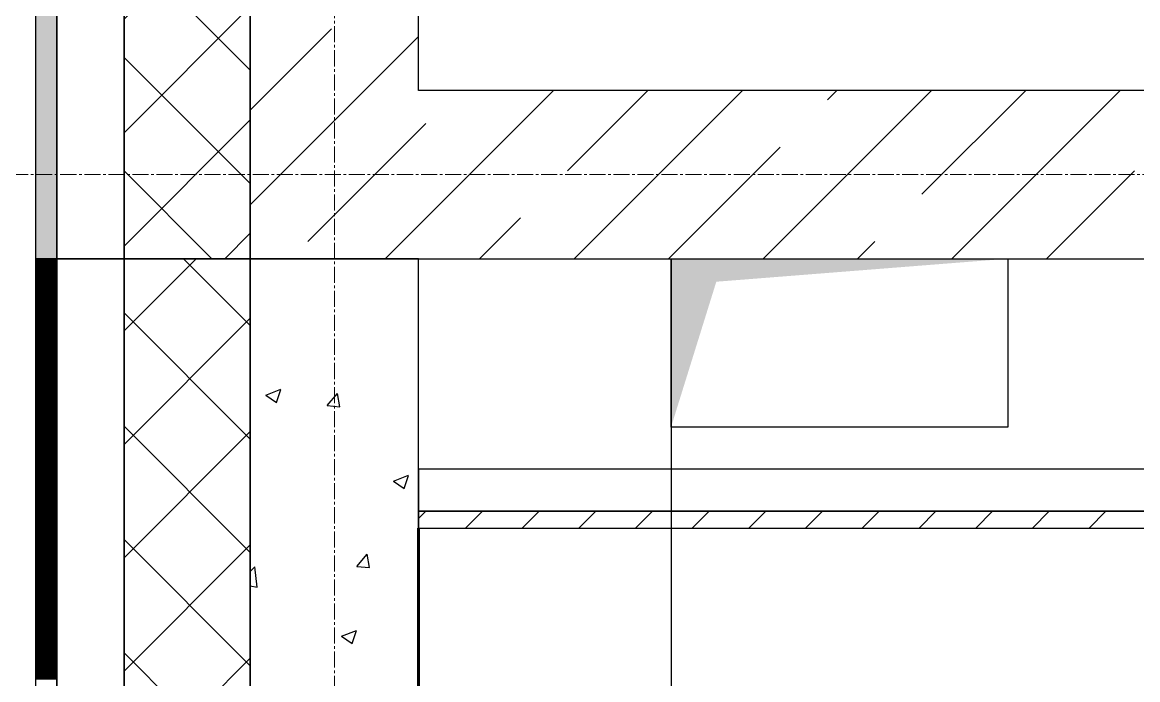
# Model space of a CAD drawing. Header units: millimetres. Extents: x 538266 to 1167394, y 114608 to 637157.
# Drawn here: x 1046063 to 1047388, y 587069 to 587850 of the extents above; entities that cross this region are included whole.
import ezdxf

# ---------------------------------------------------------------- set-up
doc = ezdxf.new("R2010")
doc.units = ezdxf.units.MM
doc.linetypes.add('CENTER2', pattern=[28.575, 19.05, -3.175, 3.175, -3.175])
doc.linetypes.add('DASHED', pattern=[19.05, 12.7, -6.35])
for name, color, linetype, lineweight in [('0) шт стен 3 эт', 150, 'Continuous', 60), ('АР_Стены ГКЛ', 1, 'Continuous', 15), ('АР_Стены ЖБ', 7, 'Continuous', 35), ('АР_Стены ПЕНОблок', 52, 'Continuous', 20), ('АР_Тонкая', 254, 'Continuous', 5), ('АР_Утеплитель', 31, 'Continuous', 0), ('АР_Штриховка', 8, 'Continuous', 0), ('ОВ_Отопление', 30, 'Continuous', 5)]:
    doc.layers.add(name, color=color, linetype=linetype, lineweight=lineweight)
doc.layers.add('АР_Делит', color=120, linetype='Continuous', lineweight=0, plot=False)
doc.layers.add('КР_Балки-0.5', color=60, linetype='Continuous', lineweight=50, plot=False)
doc.layers.add('РД_Оси_100', color=7, linetype='Continuous', lineweight=0, true_color=0x525252)
doc.layers.add('ФВ-5', color=7, linetype='Continuous')

# ---------------------------------------------------------------- blocks, each defined once
blk = doc.blocks.new('СОШ_2200_АР_ОСИ_М100_28.05.24')
at = {"layer": 'АР_Делит', "color": 251, "linetype": 'DASHED', "true_color": 0x636466}
blk.add_lwpolyline([(-355, 13145), (-355, 100855), (37145, 100855), (37145, 129155), (72745, 129155), (72745, 135155), (114955, 135155), (114955, -355)], dxfattribs=at)
at = {"layer": 'РД_Оси_100', "color": 251, "linetype": 'CENTER2', "true_color": 0x636466}
for p, q in [((0, -6155), (0, 139938.679)), ((-5954.958, 90900), (119910, 90900))]:
    blk.add_line(p, q, dxfattribs=at)
blk = doc.blocks.new('3_этаж1')
at = {"layer": 'АР_Стены ГКЛ', "linetype": 'Continuous', "lineweight": 25, "true_color": 0x000000}
h = blk.add_hatch(dxfattribs=at)
h.set_pattern_fill('ANSI31', color=18, scale=15, style=0)
h.set_pattern_definition([(45, (480135.397, 374055.493), (-33.6759605, 33.6759605), [])])
h.paths.add_polyline_path([(686353.6, 587248.7), (686333.6, 587268.7), (684483.6, 587268.7), (684483.6, 587248.7)], flags=0)
at = {"layer": 'АР_Штриховка', "linetype": 'Continuous', "lineweight": 25, "true_color": 0x000000}
h = blk.add_hatch(dxfattribs=at)
h.set_pattern_fill('_U', color=18, style=0, pattern_type=0)
h.set_pattern_definition([(2e-15, (480135.3971, 374055.4927), (-3e-16, 1), [])])
h.paths.add_polyline_path([(684028.6, 587568.7), (684053.6, 587568.7), (684053.6, 597598.7), (684028.6, 597623.7)], flags=0)
h = blk.add_hatch(dxfattribs=at)
h.set_pattern_fill('ANSI37', color=18, scale=30, style=0)
h.set_pattern_definition([(45, (480135.4, 374055.49), (-67.35192, 67.35192), []), (135, (480135.4, 374055.49), (-67.35192, -67.35192), [])])
h.paths.add_polyline_path([(684133.6, 587568.7), (684283.6, 587568.7), (684283.6, 597368.7), (684133.6, 597518.7)], flags=0)
at = {"color": 18, "linetype": 'Continuous', "lineweight": 25, "true_color": 0x000000}
for p, q in [((684783.6, 587368.7), (684783.6, 587568.7)), ((684783.6, 587568.7), (685183.6, 587568.7)), ((684783.6, 587368.7), (684783.6, 587568.7)), ((684783.6, 587568.7), (685183.6, 587568.7)), ((685183.6, 587568.7), (685183.6, 587368.7)), ((685183.6, 587568.7), (685183.6, 587368.7)), ((685183.6, 587368.7), (684783.6, 587368.7)), ((685183.6, 587368.7), (684783.6, 587368.7))]:
    blk.add_line(p, q, dxfattribs=at)
blk.add_solid([(684783.6, 587368.7), (684783.6, 587568.7), (684837.4, 587541.4), (685183.6, 587568.7)], dxfattribs=at)
blk.add_solid([(684783.6, 587368.7), (684783.6, 587568.7), (684837.4, 587541.4), (685183.6, 587568.7)], dxfattribs=at)
at = {"layer": 'АР_Стены ГКЛ', "color": 18, "linetype": 'Continuous', "lineweight": 25, "true_color": 0x000000}
for p, q in [((686283.6, 587318.7), (684483.6, 587318.7)), ((684483.6, 587318.7), (684483.6, 587268.7)), ((684483.6, 587268.7), (686333.6, 587268.7)), ((686333.6, 587268.7), (684483.6, 587268.7)), ((684483.6, 587268.7), (684483.6, 587248.7)), ((684483.6, 587248.7), (686353.6, 587248.7))]:
    blk.add_line(p, q, dxfattribs=at)
at = {"layer": 'АР_Стены ЖБ', "color": 18, "linetype": 'Continuous', "lineweight": 25, "true_color": 0x000000}
for p, q in [((684283.6, 597368.7), (684283.6, 587568.7)), ((684483.6, 587768.7), (684483.6, 597168.7)), ((688483.6, 587768.7), (684483.6, 587768.7)), ((684283.6, 587568.7), (688683.6, 587568.7))]:
    blk.add_line(p, q, dxfattribs=at)
at = {"layer": 'АР_Стены ПЕНОблок', "color": 18, "linetype": 'Continuous', "lineweight": 25, "true_color": 0x000000}
for p, q in [((684483.6, 587568.7), (684283.6, 587568.7)), ((684283.6, 587568.7), (684283.6, 511368.7)), ((684483.6, 511368.7), (684483.6, 587568.7))]:
    blk.add_line(p, q, dxfattribs=at)
at = {"layer": 'АР_Тонкая', "color": 18, "linetype": 'Continuous', "lineweight": 25, "true_color": 0x000000}
for p, q in [((684028.6, 597623.7), (684028.6, 587568.7)), ((684053.6, 597598.7), (684053.6, 587568.7)), ((684053.6, 587568.7), (684053.6, 597598.7)), ((684133.6, 587568.7), (684133.6, 597518.7)), ((684053.6, 587568.7), (684028.6, 587568.7)), ((684028.6, 587568.7), (684028.6, 511368.7)), ((684028.6, 587568.7), (684053.6, 587568.7)), ((684133.6, 587568.7), (684053.6, 587568.7)), ((684053.6, 587568.7), (684053.6, 511368.7)), ((684053.6, 511368.7), (684053.6, 587568.7)), ((684053.6, 587568.7), (684133.6, 587568.7)), ((684133.6, 511368.7), (684133.6, 587568.7))]:
    blk.add_line(p, q, dxfattribs=at)
at = {"layer": 'АР_Утеплитель', "color": 18, "linetype": 'Continuous', "lineweight": 25, "true_color": 0x000000}
for p, q in [((684133.6, 597518.7), (684133.6, 587568.7)), ((684283.6, 587568.7), (684283.6, 597368.7)), ((684283.6, 587568.7), (684133.6, 587568.7)), ((684133.6, 587568.7), (684133.6, 511368.7)), ((684133.6, 587568.7), (684283.6, 587568.7)), ((684283.6, 511368.7), (684283.6, 587568.7))]:
    blk.add_line(p, q, dxfattribs=at)
at = {"layer": 'АР_Штриховка', "color": 18, "linetype": 'Continuous', "lineweight": 25, "true_color": 0x000000}
for p, q in [((684283.6, 587745.2), (684380.1, 587841.7)), ((684283.6, 587632.9), (684483.6, 587832.9)), ((684443.9, 587568.7), (684643.9, 587768.7)), ((684660.7, 587673.3), (684756.1, 587768.7)), ((684668.4, 587568.7), (684868.4, 587768.7)), ((684892.9, 587568.7), (685092.9, 587768.7)), ((684969.4, 587757.5), (684980.6, 587768.7)), ((685081.7, 587645.3), (685205.2, 587768.7)), ((685117.4, 587568.7), (685317.4, 587768.7)), ((684352, 587589.1), (684492.4, 587729.5)), ((684780.6, 587568.7), (684913.3, 587701.4)), ((685229.7, 587568.7), (685334.2, 587673.3)), ((684556.1, 587568.7), (684604.6, 587617.2)), ((685005.2, 587568.7), (685025.6, 587589.1)), ((684028.6, 587568.5), (684053.6, 587568.5)), ((684028.6, 587567.5), (684053.6, 587567.5)), ((684028.6, 587566.5), (684053.6, 587566.5)), ((684028.6, 587565.5), (684053.6, 587565.5)), ((684028.6, 587564.5), (684053.6, 587564.5)), ((684028.6, 587563.5), (684053.6, 587563.5)), ((684028.6, 587562.5), (684053.6, 587562.5)), ((684028.6, 587561.5), (684053.6, 587561.5)), ((684028.6, 587560.5), (684053.6, 587560.5)), ((684028.6, 587559.5), (684053.6, 587559.5)), ((684028.6, 587558.5), (684053.6, 587558.5)), ((684028.6, 587557.5), (684053.6, 587557.5)), ((684028.6, 587556.5), (684053.6, 587556.5)), ((684133.6, 587482.9), (684219.4, 587568.7)), ((684283.6, 587489.2), (684204.1, 587568.7)), ((684028.6, 587555.5), (684053.6, 587555.5)), ((684028.6, 587554.5), (684053.6, 587554.5)), ((684028.6, 587553.5), (684053.6, 587553.5)), ((684028.6, 587552.5), (684053.6, 587552.5)), ((684028.6, 587551.5), (684053.6, 587551.5)), ((684028.6, 587550.5), (684053.6, 587550.5)), ((684028.6, 587549.5), (684053.6, 587549.5)), ((684028.6, 587548.5), (684053.6, 587548.5)), ((684028.6, 587547.5), (684053.6, 587547.5)), ((684028.6, 587546.5), (684053.6, 587546.5)), ((684028.6, 587545.5), (684053.6, 587545.5)), ((684028.6, 587544.5), (684053.6, 587544.5)), ((684028.6, 587543.5), (684053.6, 587543.5)), ((684028.6, 587542.5), (684053.6, 587542.5)), ((684028.6, 587541.5), (684053.6, 587541.5)), ((684028.6, 587540.5), (684053.6, 587540.5)), ((684028.6, 587539.5), (684053.6, 587539.5)), ((684028.6, 587538.5), (684053.6, 587538.5)), ((684028.6, 587537.5), (684053.6, 587537.5)), ((684028.6, 587536.5), (684053.6, 587536.5)), ((684028.6, 587535.5), (684053.6, 587535.5)), ((684028.6, 587534.5), (684053.6, 587534.5)), ((684028.6, 587533.5), (684053.6, 587533.5)), ((684028.6, 587532.5), (684053.6, 587532.5)), ((684028.6, 587531.5), (684053.6, 587531.5)), ((684028.6, 587530.5), (684053.6, 587530.5)), ((684028.6, 587529.5), (684053.6, 587529.5)), ((684028.6, 587528.5), (684053.6, 587528.5)), ((684028.6, 587527.5), (684053.6, 587527.5)), ((684028.6, 587526.5), (684053.6, 587526.5)), ((684028.6, 587525.5), (684053.6, 587525.5)), ((684028.6, 587524.5), (684053.6, 587524.5)), ((684028.6, 587523.5), (684053.6, 587523.5)), ((684028.6, 587522.5), (684053.6, 587522.5)), ((684028.6, 587521.5), (684053.6, 587521.5)), ((684028.6, 587520.5), (684053.6, 587520.5)), ((684028.6, 587519.5), (684053.6, 587519.5)), ((684028.6, 587518.5), (684053.6, 587518.5)), ((684028.6, 587517.5), (684053.6, 587517.5)), ((684028.6, 587516.5), (684053.6, 587516.5)), ((684028.6, 587515.5), (684053.6, 587515.5)), ((684028.6, 587514.5), (684053.6, 587514.5)), ((684028.6, 587513.5), (684053.6, 587513.5)), ((684028.6, 587512.5), (684053.6, 587512.5)), ((684028.6, 587511.5), (684053.6, 587511.5)), ((684028.6, 587510.5), (684053.6, 587510.5)), ((684028.6, 587509.5), (684053.6, 587509.5)), ((684028.6, 587508.5), (684053.6, 587508.5)), ((684028.6, 587507.5), (684053.6, 587507.5)), ((684028.6, 587506.5), (684053.6, 587506.5)), ((684028.6, 587505.5), (684053.6, 587505.5)), ((684028.6, 587504.5), (684053.6, 587504.5)), ((684028.6, 587503.5), (684053.6, 587503.5)), ((684283.6, 587354.5), (684133.6, 587504.5)), ((684028.6, 587502.5), (684053.6, 587502.5)), ((684028.6, 587501.5), (684053.6, 587501.5)), ((684028.6, 587500.5), (684053.6, 587500.5)), ((684028.6, 587499.5), (684053.6, 587499.5)), ((684028.6, 587498.5), (684053.6, 587498.5)), ((684028.6, 587497.5), (684053.6, 587497.5)), ((684028.6, 587496.5), (684053.6, 587496.5)), ((684028.6, 587495.5), (684053.6, 587495.5)), ((684028.6, 587494.5), (684053.6, 587494.5)), ((684028.6, 587493.5), (684053.6, 587493.5)), ((684028.6, 587492.5), (684053.6, 587492.5)), ((684028.6, 587491.5), (684053.6, 587491.5)), ((684028.6, 587490.5), (684053.6, 587490.5)), ((684133.6, 587348.2), (684283.6, 587498.2)), ((684028.6, 587489.5), (684053.6, 587489.5)), ((684028.6, 587488.5), (684053.6, 587488.5)), ((684028.6, 587487.5), (684053.6, 587487.5)), ((684028.6, 587486.5), (684053.6, 587486.5)), ((684028.6, 587485.5), (684053.6, 587485.5)), ((684028.6, 587484.5), (684053.6, 587484.5)), ((684028.6, 587483.5), (684053.6, 587483.5)), ((684028.6, 587482.5), (684053.6, 587482.5)), ((684028.6, 587481.5), (684053.6, 587481.5)), ((684028.6, 587480.5), (684053.6, 587480.5)), ((684028.6, 587479.5), (684053.6, 587479.5)), ((684028.6, 587478.5), (684053.6, 587478.5)), ((684028.6, 587477.5), (684053.6, 587477.5)), ((684028.6, 587476.5), (684053.6, 587476.5)), ((684028.6, 587475.5), (684053.6, 587475.5)), ((684028.6, 587474.5), (684053.6, 587474.5)), ((684028.6, 587473.5), (684053.6, 587473.5)), ((684028.6, 587472.5), (684053.6, 587472.5)), ((684028.6, 587471.5), (684053.6, 587471.5)), ((684028.6, 587470.5), (684053.6, 587470.5)), ((684028.6, 587469.5), (684053.6, 587469.5)), ((684028.6, 587468.5), (684053.6, 587468.5)), ((684028.6, 587467.5), (684053.6, 587467.5)), ((684028.6, 587466.5), (684053.6, 587466.5)), ((684028.6, 587465.5), (684053.6, 587465.5)), ((684028.6, 587464.5), (684053.6, 587464.5)), ((684028.6, 587463.5), (684053.6, 587463.5)), ((684028.6, 587462.5), (684053.6, 587462.5)), ((684028.6, 587461.5), (684053.6, 587461.5)), ((684028.6, 587460.5), (684053.6, 587460.5)), ((684028.6, 587459.5), (684053.6, 587459.5)), ((684028.6, 587458.5), (684053.6, 587458.5)), ((684028.6, 587457.5), (684053.6, 587457.5)), ((684028.6, 587456.5), (684053.6, 587456.5)), ((684028.6, 587455.5), (684053.6, 587455.5)), ((684028.6, 587454.5), (684053.6, 587454.5)), ((684028.6, 587453.5), (684053.6, 587453.5)), ((684028.6, 587452.5), (684053.6, 587452.5)), ((684028.6, 587451.5), (684053.6, 587451.5)), ((684028.6, 587450.5), (684053.6, 587450.5)), ((684028.6, 587449.5), (684053.6, 587449.5)), ((684028.6, 587448.5), (684053.6, 587448.5)), ((684028.6, 587447.5), (684053.6, 587447.5)), ((684028.6, 587446.5), (684053.6, 587446.5)), ((684028.6, 587445.5), (684053.6, 587445.5)), ((684028.6, 587444.5), (684053.6, 587444.5)), ((684028.6, 587443.5), (684053.6, 587443.5)), ((684028.6, 587442.5), (684053.6, 587442.5)), ((684028.6, 587441.5), (684053.6, 587441.5)), ((684028.6, 587440.5), (684053.6, 587440.5)), ((684028.6, 587439.5), (684053.6, 587439.5)), ((684028.6, 587438.5), (684053.6, 587438.5)), ((684028.6, 587437.5), (684053.6, 587437.5)), ((684028.6, 587436.5), (684053.6, 587436.5)), ((684028.6, 587435.5), (684053.6, 587435.5)), ((684028.6, 587434.5), (684053.6, 587434.5)), ((684028.6, 587433.5), (684053.6, 587433.5)), ((684028.6, 587432.5), (684053.6, 587432.5)), ((684028.6, 587431.5), (684053.6, 587431.5)), ((684028.6, 587430.5), (684053.6, 587430.5)), ((684028.6, 587429.5), (684053.6, 587429.5)), ((684028.6, 587428.5), (684053.6, 587428.5)), ((684028.6, 587427.5), (684053.6, 587427.5)), ((684028.6, 587426.5), (684053.6, 587426.5)), ((684028.6, 587425.5), (684053.6, 587425.5)), ((684028.6, 587424.5), (684053.6, 587424.5)), ((684028.6, 587423.5), (684053.6, 587423.5)), ((684028.6, 587422.5), (684053.6, 587422.5)), ((684028.6, 587421.5), (684053.6, 587421.5)), ((684028.6, 587420.5), (684053.6, 587420.5)), ((684028.6, 587419.5), (684053.6, 587419.5)), ((684028.6, 587418.5), (684053.6, 587418.5)), ((684028.6, 587417.5), (684053.6, 587417.5)), ((684028.6, 587416.5), (684053.6, 587416.5)), ((684028.6, 587415.5), (684053.6, 587415.5)), ((684028.6, 587414.5), (684053.6, 587414.5)), ((684028.6, 587413.5), (684053.6, 587413.5)), ((684028.6, 587412.5), (684053.6, 587412.5)), ((684028.6, 587411.5), (684053.6, 587411.5)), ((684302.3, 587406.8), (684320.1, 587413.7)), ((684314.9, 587398.1), (684320, 587413.4)), ((684028.6, 587410.5), (684053.6, 587410.5)), ((684028.6, 587409.5), (684053.6, 587409.5)), ((684028.6, 587408.5), (684053.6, 587408.5)), ((684028.6, 587407.5), (684053.6, 587407.5)), ((684028.6, 587406.5), (684053.6, 587406.5)), ((684028.6, 587405.5), (684053.6, 587405.5)), ((684028.6, 587404.5), (684053.6, 587404.5)), ((684028.6, 587403.5), (684053.6, 587403.5)), ((684028.6, 587402.5), (684053.6, 587402.5)), ((684028.6, 587401.5), (684053.6, 587401.5)), ((684028.6, 587400.5), (684053.6, 587400.5)), ((684028.6, 587399.5), (684053.6, 587399.5)), ((684028.6, 587398.5), (684053.6, 587398.5)), ((684028.6, 587397.5), (684053.6, 587397.5)), ((684302.2, 587406.6), (684314.8, 587398.1)), ((684375, 587394.2), (684387.2, 587408.8)), ((684390.1, 587392.8), (684387.1, 587408.8)), ((684028.6, 587396.5), (684053.6, 587396.5)), ((684028.6, 587395.5), (684053.6, 587395.5)), ((684028.6, 587394.5), (684053.6, 587394.5)), ((684028.6, 587393.5), (684053.6, 587393.5)), ((684028.6, 587392.5), (684053.6, 587392.5)), ((684028.6, 587391.5), (684053.6, 587391.5)), ((684028.6, 587390.5), (684053.6, 587390.5)), ((684028.6, 587389.5), (684053.6, 587389.5)), ((684028.6, 587388.5), (684053.6, 587388.5)), ((684028.6, 587387.5), (684053.6, 587387.5)), ((684028.6, 587386.5), (684053.6, 587386.5)), ((684028.6, 587385.5), (684053.6, 587385.5)), ((684028.6, 587384.5), (684053.6, 587384.5)), ((684375, 587394.2), (684390.1, 587392.9)), ((684028.6, 587383.5), (684053.6, 587383.5)), ((684028.6, 587382.5), (684053.6, 587382.5)), ((684028.6, 587381.5), (684053.6, 587381.5)), ((684028.6, 587380.5), (684053.6, 587380.5)), ((684028.6, 587379.5), (684053.6, 587379.5)), ((684028.6, 587378.5), (684053.6, 587378.5)), ((684028.6, 587377.5), (684053.6, 587377.5)), ((684028.6, 587376.5), (684053.6, 587376.5)), ((684028.6, 587375.5), (684053.6, 587375.5)), ((684028.6, 587374.5), (684053.6, 587374.5)), ((684028.6, 587373.5), (684053.6, 587373.5)), ((684028.6, 587372.5), (684053.6, 587372.5)), ((684028.6, 587371.5), (684053.6, 587371.5)), ((684028.6, 587370.5), (684053.6, 587370.5)), ((684028.6, 587369.5), (684053.6, 587369.5)), ((684028.6, 587368.5), (684053.6, 587368.5)), ((684028.6, 587367.5), (684053.6, 587367.5)), ((684028.6, 587366.5), (684053.6, 587366.5)), ((684028.6, 587365.5), (684053.6, 587365.5)), ((684028.6, 587364.5), (684053.6, 587364.5)), ((684028.6, 587363.5), (684053.6, 587363.5)), ((684028.6, 587362.5), (684053.6, 587362.5)), ((684028.6, 587361.5), (684053.6, 587361.5)), ((684028.6, 587360.5), (684053.6, 587360.5)), ((684028.6, 587359.5), (684053.6, 587359.5)), ((684028.6, 587358.5), (684053.6, 587358.5)), ((684283.6, 587219.8), (684133.6, 587369.8)), ((684133.6, 587213.5), (684283.6, 587363.5)), ((684028.6, 587357.5), (684053.6, 587357.5)), ((684028.6, 587356.5), (684053.6, 587356.5)), ((684028.6, 587355.5), (684053.6, 587355.5)), ((684028.6, 587354.5), (684053.6, 587354.5)), ((684028.6, 587353.5), (684053.6, 587353.5)), ((684028.6, 587352.5), (684053.6, 587352.5)), ((684028.6, 587351.5), (684053.6, 587351.5)), ((684028.6, 587350.5), (684053.6, 587350.5)), ((684028.6, 587349.5), (684053.6, 587349.5)), ((684028.6, 587348.5), (684053.6, 587348.5)), ((684028.6, 587347.5), (684053.6, 587347.5)), ((684028.6, 587346.5), (684053.6, 587346.5)), ((684028.6, 587345.5), (684053.6, 587345.5)), ((684028.6, 587344.5), (684053.6, 587344.5)), ((684028.6, 587343.5), (684053.6, 587343.5)), ((684028.6, 587342.5), (684053.6, 587342.5)), ((684028.6, 587341.5), (684053.6, 587341.5)), ((684028.6, 587340.5), (684053.6, 587340.5)), ((684028.6, 587339.5), (684053.6, 587339.5)), ((684028.6, 587338.5), (684053.6, 587338.5)), ((684028.6, 587337.5), (684053.6, 587337.5)), ((684028.6, 587336.5), (684053.6, 587336.5)), ((684028.6, 587335.5), (684053.6, 587335.5)), ((684028.6, 587334.5), (684053.6, 587334.5)), ((684028.6, 587333.5), (684053.6, 587333.5)), ((684028.6, 587332.5), (684053.6, 587332.5)), ((684028.6, 587331.5), (684053.6, 587331.5)), ((684028.6, 587330.5), (684053.6, 587330.5)), ((684028.6, 587329.5), (684053.6, 587329.5)), ((684028.6, 587328.5), (684053.6, 587328.5)), ((684028.6, 587327.5), (684053.6, 587327.5)), ((684028.6, 587326.5), (684053.6, 587326.5)), ((684028.6, 587325.5), (684053.6, 587325.5)), ((684028.6, 587324.5), (684053.6, 587324.5)), ((684028.6, 587323.5), (684053.6, 587323.5)), ((684028.6, 587322.5), (684053.6, 587322.5)), ((684028.6, 587321.5), (684053.6, 587321.5)), ((684028.6, 587320.5), (684053.6, 587320.5)), ((684028.6, 587319.5), (684053.6, 587319.5)), ((684028.6, 587318.5), (684053.6, 587318.5)), ((684028.6, 587317.5), (684053.6, 587317.5)), ((684028.6, 587316.5), (684053.6, 587316.5)), ((684028.6, 587315.5), (684053.6, 587315.5)), ((684028.6, 587314.5), (684053.6, 587314.5)), ((684028.6, 587313.5), (684053.6, 587313.5)), ((684028.6, 587312.5), (684053.6, 587312.5)), ((684028.6, 587311.5), (684053.6, 587311.5)), ((684028.6, 587310.5), (684053.6, 587310.5)), ((684028.6, 587309.5), (684053.6, 587309.5)), ((684028.6, 587308.5), (684053.6, 587308.5)), ((684028.6, 587307.5), (684053.6, 587307.5)), ((684028.6, 587306.5), (684053.6, 587306.5)), ((684028.6, 587305.5), (684053.6, 587305.5)), ((684453.9, 587304.6), (684471.7, 587311.4)), ((684466.5, 587295.8), (684471.6, 587311.2)), ((684028.6, 587304.5), (684053.6, 587304.5)), ((684028.6, 587303.5), (684053.6, 587303.5)), ((684028.6, 587302.5), (684053.6, 587302.5)), ((684028.6, 587301.5), (684053.6, 587301.5)), ((684028.6, 587300.5), (684053.6, 587300.5)), ((684028.6, 587299.5), (684053.6, 587299.5)), ((684028.6, 587298.5), (684053.6, 587298.5)), ((684028.6, 587297.5), (684053.6, 587297.5)), ((684028.6, 587296.5), (684053.6, 587296.5)), ((684028.6, 587295.5), (684053.6, 587295.5)), ((684028.6, 587294.5), (684053.6, 587294.5)), ((684028.6, 587293.5), (684053.6, 587293.5)), ((684028.6, 587292.5), (684053.6, 587292.5)), ((684028.6, 587291.5), (684053.6, 587291.5)), ((684453.8, 587304.3), (684466.5, 587295.8)), ((684028.6, 587290.5), (684053.6, 587290.5)), ((684028.6, 587289.5), (684053.6, 587289.5)), ((684028.6, 587288.5), (684053.6, 587288.5)), ((684028.6, 587287.5), (684053.6, 587287.5)), ((684028.6, 587286.5), (684053.6, 587286.5)), ((684028.6, 587285.5), (684053.6, 587285.5)), ((684028.6, 587284.5), (684053.6, 587284.5)), ((684028.6, 587283.5), (684053.6, 587283.5)), ((684028.6, 587282.5), (684053.6, 587282.5)), ((684028.6, 587281.5), (684053.6, 587281.5)), ((684028.6, 587280.5), (684053.6, 587280.5)), ((684028.6, 587279.5), (684053.6, 587279.5)), ((684028.6, 587278.5), (684053.6, 587278.5)), ((684028.6, 587277.5), (684053.6, 587277.5)), ((684028.6, 587276.5), (684053.6, 587276.5)), ((684028.6, 587275.5), (684053.6, 587275.5)), ((684028.6, 587274.5), (684053.6, 587274.5)), ((684028.6, 587273.5), (684053.6, 587273.5)), ((684028.6, 587272.5), (684053.6, 587272.5)), ((684028.6, 587271.5), (684053.6, 587271.5)), ((684028.6, 587270.5), (684053.6, 587270.5)), ((684028.6, 587269.5), (684053.6, 587269.5)), ((684028.6, 587268.5), (684053.6, 587268.5)), ((684028.6, 587267.5), (684053.6, 587267.5)), ((684028.6, 587266.5), (684053.6, 587266.5)), ((684028.6, 587265.5), (684053.6, 587265.5)), ((684028.6, 587264.5), (684053.6, 587264.5)), ((684028.6, 587263.5), (684053.6, 587263.5)), ((684028.6, 587262.5), (684053.6, 587262.5)), ((684028.6, 587261.5), (684053.6, 587261.5)), ((684028.6, 587260.5), (684053.6, 587260.5)), ((684028.6, 587259.5), (684053.6, 587259.5)), ((684028.6, 587258.5), (684053.6, 587258.5)), ((684028.6, 587257.5), (684053.6, 587257.5)), ((684028.6, 587256.5), (684053.6, 587256.5)), ((684028.6, 587255.5), (684053.6, 587255.5)), ((684028.6, 587254.5), (684053.6, 587254.5)), ((684028.6, 587253.5), (684053.6, 587253.5)), ((684028.6, 587252.5), (684053.6, 587252.5)), ((684028.6, 587251.5), (684053.6, 587251.5)), ((684028.6, 587250.5), (684053.6, 587250.5)), ((684028.6, 587249.5), (684053.6, 587249.5)), ((684028.6, 587248.5), (684053.6, 587248.5)), ((684028.6, 587247.5), (684053.6, 587247.5)), ((684028.6, 587246.5), (684053.6, 587246.5)), ((684028.6, 587245.5), (684053.6, 587245.5)), ((684028.6, 587244.5), (684053.6, 587244.5)), ((684028.6, 587243.5), (684053.6, 587243.5)), ((684028.6, 587242.5), (684053.6, 587242.5)), ((684028.6, 587241.5), (684053.6, 587241.5)), ((684028.6, 587240.5), (684053.6, 587240.5)), ((684028.6, 587239.5), (684053.6, 587239.5)), ((684028.6, 587238.5), (684053.6, 587238.5)), ((684028.6, 587237.5), (684053.6, 587237.5)), ((684028.6, 587236.5), (684053.6, 587236.5)), ((684028.6, 587235.5), (684053.6, 587235.5)), ((684028.6, 587234.5), (684053.6, 587234.5)), ((684028.6, 587233.5), (684053.6, 587233.5)), ((684028.6, 587232.5), (684053.6, 587232.5)), ((684028.6, 587231.5), (684053.6, 587231.5)), ((684028.6, 587230.5), (684053.6, 587230.5)), ((684028.6, 587229.5), (684053.6, 587229.5)), ((684028.6, 587228.5), (684053.6, 587228.5)), ((684028.6, 587227.5), (684053.6, 587227.5)), ((684028.6, 587226.5), (684053.6, 587226.5)), ((684028.6, 587225.5), (684053.6, 587225.5)), ((684283.6, 587085.1), (684133.6, 587235.1)), ((684133.6, 587078.8), (684283.6, 587228.8)), ((684028.6, 587224.5), (684053.6, 587224.5)), ((684028.6, 587223.5), (684053.6, 587223.5)), ((684028.6, 587222.5), (684053.6, 587222.5)), ((684028.6, 587221.5), (684053.6, 587221.5)), ((684028.6, 587220.5), (684053.6, 587220.5)), ((684028.6, 587219.5), (684053.6, 587219.5)), ((684028.6, 587218.5), (684053.6, 587218.5)), ((684028.6, 587217.5), (684053.6, 587217.5)), ((684028.6, 587216.5), (684053.6, 587216.5)), ((684028.6, 587215.5), (684053.6, 587215.5)), ((684028.6, 587214.5), (684053.6, 587214.5)), ((684028.6, 587213.5), (684053.6, 587213.5)), ((684028.6, 587212.5), (684053.6, 587212.5)), ((684410.2, 587203.1), (684422.4, 587217.7)), ((684425.3, 587201.8), (684422.4, 587217.7)), ((684028.6, 587211.5), (684053.6, 587211.5)), ((684028.6, 587210.5), (684053.6, 587210.5)), ((684028.6, 587209.5), (684053.6, 587209.5)), ((684028.6, 587208.5), (684053.6, 587208.5)), ((684028.6, 587207.5), (684053.6, 587207.5)), ((684028.6, 587206.5), (684053.6, 587206.5)), ((684028.6, 587205.5), (684053.6, 587205.5)), ((684028.6, 587204.5), (684053.6, 587204.5)), ((684028.6, 587203.5), (684053.6, 587203.5)), ((684028.6, 587202.5), (684053.6, 587202.5)), ((684028.6, 587201.5), (684053.6, 587201.5)), ((684028.6, 587200.5), (684053.6, 587200.5)), ((684028.6, 587199.5), (684053.6, 587199.5)), ((684283.6, 587197.1), (684289.1, 587202.8)), ((684291.9, 587178.7), (684289.1, 587202.8)), ((684410.2, 587203.1), (684425.4, 587201.8)), ((684028.6, 587198.5), (684053.6, 587198.5)), ((684028.6, 587197.5), (684053.6, 587197.5)), ((684028.6, 587196.5), (684053.6, 587196.5)), ((684028.6, 587195.5), (684053.6, 587195.5)), ((684028.6, 587194.5), (684053.6, 587194.5)), ((684028.6, 587193.5), (684053.6, 587193.5)), ((684028.6, 587192.5), (684053.6, 587192.5)), ((684028.6, 587191.5), (684053.6, 587191.5)), ((684028.6, 587190.5), (684053.6, 587190.5)), ((684028.6, 587189.5), (684053.6, 587189.5)), ((684028.6, 587188.5), (684053.6, 587188.5)), ((684028.6, 587187.5), (684053.6, 587187.5)), ((684028.6, 587186.5), (684053.6, 587186.5)), ((684028.6, 587185.5), (684053.6, 587185.5)), ((684028.6, 587184.5), (684053.6, 587184.5)), ((684028.6, 587183.5), (684053.6, 587183.5)), ((684028.6, 587182.5), (684053.6, 587182.5)), ((684028.6, 587181.5), (684053.6, 587181.5)), ((684028.6, 587180.5), (684053.6, 587180.5)), ((684028.6, 587179.5), (684053.6, 587179.5)), ((684028.6, 587178.5), (684053.6, 587178.5)), ((684028.6, 587177.5), (684053.6, 587177.5)), ((684028.6, 587176.5), (684053.6, 587176.5)), ((684028.6, 587175.5), (684053.6, 587175.5)), ((684028.6, 587174.5), (684053.6, 587174.5)), ((684028.6, 587173.5), (684053.6, 587173.5)), ((684028.6, 587172.5), (684053.6, 587172.5)), ((684283.6, 587180), (684291.9, 587178.7)), ((684028.6, 587171.5), (684053.6, 587171.5)), ((684028.6, 587170.5), (684053.6, 587170.5)), ((684028.6, 587169.5), (684053.6, 587169.5)), ((684028.6, 587168.5), (684053.6, 587168.5)), ((684028.6, 587167.5), (684053.6, 587167.5)), ((684028.6, 587166.5), (684053.6, 587166.5)), ((684028.6, 587165.5), (684053.6, 587165.5)), ((684028.6, 587164.5), (684053.6, 587164.5)), ((684028.6, 587163.5), (684053.6, 587163.5)), ((684028.6, 587162.5), (684053.6, 587162.5)), ((684028.6, 587161.5), (684053.6, 587161.5)), ((684028.6, 587160.5), (684053.6, 587160.5)), ((684028.6, 587159.5), (684053.6, 587159.5)), ((684028.6, 587158.5), (684053.6, 587158.5)), ((684028.6, 587157.5), (684053.6, 587157.5)), ((684028.6, 587156.5), (684053.6, 587156.5)), ((684028.6, 587155.5), (684053.6, 587155.5)), ((684028.6, 587154.5), (684053.6, 587154.5)), ((684028.6, 587153.5), (684053.6, 587153.5)), ((684028.6, 587152.5), (684053.6, 587152.5)), ((684028.6, 587151.5), (684053.6, 587151.5)), ((684028.6, 587150.5), (684053.6, 587150.5)), ((684028.6, 587149.5), (684053.6, 587149.5)), ((684028.6, 587148.5), (684053.6, 587148.5)), ((684028.6, 587147.5), (684053.6, 587147.5)), ((684028.6, 587146.5), (684053.6, 587146.5)), ((684028.6, 587145.5), (684053.6, 587145.5)), ((684028.6, 587144.5), (684053.6, 587144.5)), ((684028.6, 587143.5), (684053.6, 587143.5)), ((684028.6, 587142.5), (684053.6, 587142.5)), ((684028.6, 587141.5), (684053.6, 587141.5)), ((684028.6, 587140.5), (684053.6, 587140.5)), ((684028.6, 587139.5), (684053.6, 587139.5)), ((684028.6, 587138.5), (684053.6, 587138.5)), ((684028.6, 587137.5), (684053.6, 587137.5)), ((684028.6, 587136.5), (684053.6, 587136.5)), ((684028.6, 587135.5), (684053.6, 587135.5)), ((684028.6, 587134.5), (684053.6, 587134.5)), ((684028.6, 587133.5), (684053.6, 587133.5)), ((684028.6, 587132.5), (684053.6, 587132.5)), ((684028.6, 587131.5), (684053.6, 587131.5)), ((684028.6, 587130.5), (684053.6, 587130.5)), ((684028.6, 587129.5), (684053.6, 587129.5)), ((684028.6, 587128.5), (684053.6, 587128.5)), ((684028.6, 587127.5), (684053.6, 587127.5)), ((684028.6, 587126.5), (684053.6, 587126.5)), ((684028.6, 587125.5), (684053.6, 587125.5)), ((684028.6, 587124.5), (684053.6, 587124.5)), ((684028.6, 587123.5), (684053.6, 587123.5)), ((684028.6, 587122.5), (684053.6, 587122.5)), ((684028.6, 587121.5), (684053.6, 587121.5)), ((684028.6, 587120.5), (684053.6, 587120.5)), ((684028.6, 587119.5), (684053.6, 587119.5)), ((684392, 587120.2), (684404.7, 587111.6)), ((684392.1, 587120.4), (684409.9, 587127.2)), ((684404.7, 587111.6), (684409.8, 587127)), ((684028.6, 587118.5), (684053.6, 587118.5)), ((684028.6, 587117.5), (684053.6, 587117.5)), ((684028.6, 587116.5), (684053.6, 587116.5)), ((684028.6, 587115.5), (684053.6, 587115.5)), ((684028.6, 587114.5), (684053.6, 587114.5)), ((684028.6, 587113.5), (684053.6, 587113.5)), ((684028.6, 587112.5), (684053.6, 587112.5)), ((684028.6, 587111.5), (684053.6, 587111.5)), ((684028.6, 587110.5), (684053.6, 587110.5)), ((684028.6, 587109.5), (684053.6, 587109.5)), ((684028.6, 587108.5), (684053.6, 587108.5)), ((684028.6, 587107.5), (684053.6, 587107.5)), ((684028.6, 587106.5), (684053.6, 587106.5)), ((684028.6, 587105.5), (684053.6, 587105.5)), ((684028.6, 587104.5), (684053.6, 587104.5)), ((684028.6, 587103.5), (684053.6, 587103.5)), ((684028.6, 587102.5), (684053.6, 587102.5)), ((684028.6, 587101.5), (684053.6, 587101.5)), ((684028.6, 587100.5), (684053.6, 587100.5)), ((684028.6, 587099.5), (684053.6, 587099.5)), ((684028.6, 587098.5), (684053.6, 587098.5)), ((684028.6, 587097.5), (684053.6, 587097.5)), ((684028.6, 587096.5), (684053.6, 587096.5)), ((684028.6, 587095.5), (684053.6, 587095.5)), ((684028.6, 587094.5), (684053.6, 587094.5)), ((684028.6, 587093.5), (684053.6, 587093.5)), ((684283.6, 586950.4), (684133.6, 587100.4)), ((684133.6, 586944.1), (684283.6, 587094.1)), ((684028.6, 587092.5), (684053.6, 587092.5)), ((684028.6, 587091.5), (684053.6, 587091.5)), ((684028.6, 587090.5), (684053.6, 587090.5)), ((684028.6, 587089.5), (684053.6, 587089.5)), ((684028.6, 587088.5), (684053.6, 587088.5)), ((684028.6, 587087.5), (684053.6, 587087.5)), ((684028.6, 587086.5), (684053.6, 587086.5)), ((684028.6, 587085.5), (684053.6, 587085.5)), ((684028.6, 587084.5), (684053.6, 587084.5)), ((684028.6, 587083.5), (684053.6, 587083.5)), ((684028.6, 587082.5), (684053.6, 587082.5)), ((684028.6, 587081.5), (684053.6, 587081.5)), ((684028.6, 587080.5), (684053.6, 587080.5)), ((684028.6, 587079.5), (684053.6, 587079.5)), ((684028.6, 587078.5), (684053.6, 587078.5)), ((684028.6, 587077.5), (684053.6, 587077.5)), ((684028.6, 587076.5), (684053.6, 587076.5)), ((684028.6, 587075.5), (684053.6, 587075.5)), ((684028.6, 587074.5), (684053.6, 587074.5)), ((684028.6, 587073.5), (684053.6, 587073.5)), ((684028.6, 587072.5), (684053.6, 587072.5)), ((684028.6, 587071.5), (684053.6, 587071.5)), ((684028.6, 587070.5), (684053.6, 587070.5)), ((684028.6, 587069.5), (684053.6, 587069.5))]:
    blk.add_line(p, q, dxfattribs=at)
at = {"layer": 'КР_Балки-0.5', "color": 18, "lineweight": 25, "ltscale": 200, "true_color": 0x000000}
for p, q in [((684283.6, 561068.7), (684283.6, 587568.7)), ((684283.6, 587568.7), (684783.6, 587568.7)), ((684783.6, 587568.7), (684783.6, 561068.7))]:
    blk.add_line(p, q, dxfattribs=at)
at = {"layer": 'ОВ_Отопление', "color": 18, "lineweight": 25, "true_color": 0x000000}
for p, q in [((684483.6, 587568.7), (686283.6, 587568.7)), ((684483.6, 587318.7), (684483.6, 587568.7)), ((686283.6, 587318.7), (684483.6, 587318.7))]:
    blk.add_line(p, q, dxfattribs=at)

msp = doc.modelspace()

# ---------------------------------------------------------------- hatches: boundary and pattern name
at = {"layer": 'ФВ-5'}
h = msp.add_hatch(dxfattribs=at)
h.set_pattern_fill('ANSI31', color=3, scale=300)
h.paths.add_polyline_path([(1091868.7, 587368.7), (1091833.6, 587368.7), (1091833.6, 587418.7), (1090314.2, 587418.7), (1090314.2, 587418.7), (1090313.6, 587418.7), (1086283.6, 587418.7), (1085783.6, 587418.7), (1085503.6, 587418.7), (1081753.6, 587418.5), (1081750.5, 587418.5), (1080283.6, 587418.7), (1079783.6, 587418.7), (1079783.6, 587568.7), (1075033.6, 587568.7), (1075033.6, 587568.7), (1074833.6, 587568.7), (1070833.6, 587568.7), (1070833.6, 587318.7), (1070333.6, 587318.7), (1070333.6, 587318.7), (1070490.6, 587318.8), (1070833.6, 587661.7), (1070833.6, 587768.7), (1070828.3, 587768.7), (1070833.6, 587774), (1070833.6, 587818.7), (1070766.1, 587818.7), (1070333.6, 587386.2), (1070333.6, 587318.7), (1070378.3, 587318.7), (1070378.3, 587318.8), (1070333.6, 587318.7), (1070333.6, 587768.7), (1064991.2, 587768.7), (1064983.6, 587761.2), (1064983.6, 587536.7), (1064983.6, 587536.7), (1064983.6, 587318.7), (1064483.6, 587318.7), (1064483.6, 587568.7), (1059290.8, 587568.7), (1059283.6, 587561.6), (1059283.6, 587318.7), (1058783.6, 587318.7), (1058783.6, 587568.7), (1052983.6, 587568.7), (1052983.6, 587318.9), (1052983.6, 587318.7), (1052483.6, 587318.7), (1052483.6, 587568.7), (1052283.6, 587568.7), (1052283.6, 587568.7), (1051179.6, 587568.7), (1050733.6, 587568.7), (1048403.6, 587568.7), (1048403.6, 587248.7), (1046833.6, 587248.7), (1046833.6, 585468.7), (1052533.6, 585468.7), (1052533.6, 585468.7), (1052933.6, 585468.7), (1058833.6, 585468.7), (1058833.6, 585468.7), (1059233.6, 585468.7), (1059233.6, 585068.7), (1059133.6, 585068.7), (1059133.6, 583828.7), (1059133.6, 579348.7), (1059133.6, 579168.7), (1059233.6, 579168.7), (1059233.6, 578768.7), (1058933.6, 578768.7), (1058933.6, 573168.7), (1059133.6, 573168.7), (1059233.6, 573168.7), (1059233.6, 572768.7), (1059133.6, 572768.7), (1059133.6, 567513.7), (1060053.6, 567513.7), (1060053.6, 567393.7), (1060053.6, 567048.7), (1060053.6, 565743.7), (1060544.6, 565743.7), (1060544.6, 565760.4), (1060964.2, 565760.4), (1063218.7, 565757.5), (1063218.7, 565785.7), (1063638.4, 565785.7), (1063638.4, 565743.7), (1064533.6, 565743.7), (1064533.6, 565743.7), (1064933.6, 565743.7), (1064933.6, 565743.7), (1070433.6, 565743.7), (1070433.6, 565743.7), (1070833.6, 565743.7), (1073833.6, 565743.7), (1073833.6, 565843.7), (1073933.6, 565843.7), (1073933.6, 568248.7), (1071613.6, 568248.7), (1071613.6, 570168.7), (1071613.6, 573588.7), (1073213.6, 573588.7), (1073213.6, 575468.7), (1073213.6, 577188.7), (1073933.6, 577188.7), (1073933.6, 579718.7), (1073833.6, 579718.7), (1073833.6, 580218.7), (1073933.6, 580218.7), (1073933.6, 581663.5), (1074133.6, 581663.5), (1074133.6, 580218.7), (1074233.6, 580218.7), (1074233.6, 580968.7), (1075893.6, 580968.7), (1075893.6, 580368.7), (1090173.6, 580368.7), (1090173.6, 580968.7), (1091833.6, 580968.7), (1091833.6, 580218.7), (1091923.6, 580218.7), (1091923.6, 583768.7), (1091833.6, 583768.7), (1091833.6, 583968.7), (1088483.6, 583968.7), (1087785.3, 583968.7, -0.384338), (1088054.4, 583670.3, -1), (1087454.4, 583670.3, -0.384338), (1087723.5, 583968.7), (1086883.6, 583968.7), (1086283.6, 583968.7), (1086283.6, 583718.7), (1085953.6, 583718.7), (1085953.6, 581498.7), (1085033.6, 581498.7), (1082159.9, 581484.4, -0.414214), (1082459.9, 581184.4, -1), (1081859.9, 581184.4, -0.414214), (1082159.9, 581484.4), (1081033.6, 581498.7), (1080113.6, 581498.7), (1080113.6, 582418.7), (1080113.6, 583518.7), (1080113.6, 583718.7), (1079783.6, 583718.7), (1079783.6, 583968.7), (1076653.6, 583968.7), (1076653.6, 583248.7), (1074133.6, 583248.7), (1074133.6, 583193.5), (1073933.6, 583193.5), (1073933.6, 583768.7), (1073833.6, 583768.7), (1070833.6, 583768.7), (1070433.6, 583768.7), (1070433.6, 583888.7), (1069153.8, 583888.7), (1066944.5, 583888.7), (1064933.6, 583888.7), (1064933.6, 583768.7), (1064533.6, 583768.7), (1064533.6, 580168.7), (1064933.6, 580168.7), (1064933.6, 579768.7), (1064533.6, 579768.7), (1064533.6, 580168.7), (1064533.6, 583768.7), (1064533.6, 583768.7), (1060605.4, 583768.7), (1060605.4, 583918.7), (1064533.6, 583918.7), (1064533.6, 584168.7), (1064933.6, 584168.7), (1070433.6, 584168.7), (1070433.6, 584168.7), (1070833.6, 584168.7), (1070833.6, 583918.7), (1073705.6, 583918.7), (1073825.8, 583918.7), (1073831.1, 583924.1), (1073833.6, 584168.7), (1074233.6, 584168.7), (1076533.6, 584168.7), (1079783.6, 584168.7), (1079783.6, 584218.7), (1080283.6, 584218.7), (1080283.6, 584168.7), (1085783.6, 584168.7), (1085783.6, 584218.7), (1086283.6, 584218.7), (1086283.6, 584168.7), (1086883.6, 584168.7), (1088483.6, 584168.7), (1091833.6, 584168.7), (1091923.6, 584168.7)])
h.paths.add_polyline_path([(1060053.6, 582648.7), (1059058.6, 582648.7), (1059058.6, 585428.3), (1060053.6, 585428.3)], flags=16)
h.paths.add_polyline_path([(1060053.6, 573908.7), (1059133.6, 573908.7), (1059133.6, 575048.7), (1060053.6, 575048.7)], flags=16)
h.paths.add_polyline_path([(1066053.6, 582748.7), (1070833.6, 582748.7), (1070833.6, 583888.7), (1066053.6, 583888.7)], flags=16)
h.paths.add_polyline_path([(1064533.6, 583768.7), (1066053.6, 583768.7), (1066053.6, 581648.7), (1064533.6, 581648.7)], flags=17)

# ---------------------------------------------------------------- linework, layer by layer
at = {"layer": '0) шт стен 3 эт', "color": 2}
for points in [[(1046533.6, 587248.7), (1046533.6, 585518.7)], [(1046533.6, 587068.7), (1046533.6, 587248.7)]]:
    msp.add_lwpolyline(points, dxfattribs=at)

# ---------------------------------------------------------------- block references
at = {"layer": '0) шт стен 3 эт', "color": 5, "lineweight": 25}
msp.add_blockref('3_этаж1', (362050, 0), dxfattribs=at)
at = {"layer": 'РД_Оси_100', "lineweight": 25}
msp.add_blockref('СОШ_2200_АР_ОСИ_М100_28.05.24', (1046433.6, 496768.7), dxfattribs=at)

doc.saveas('drawing.dxf')
